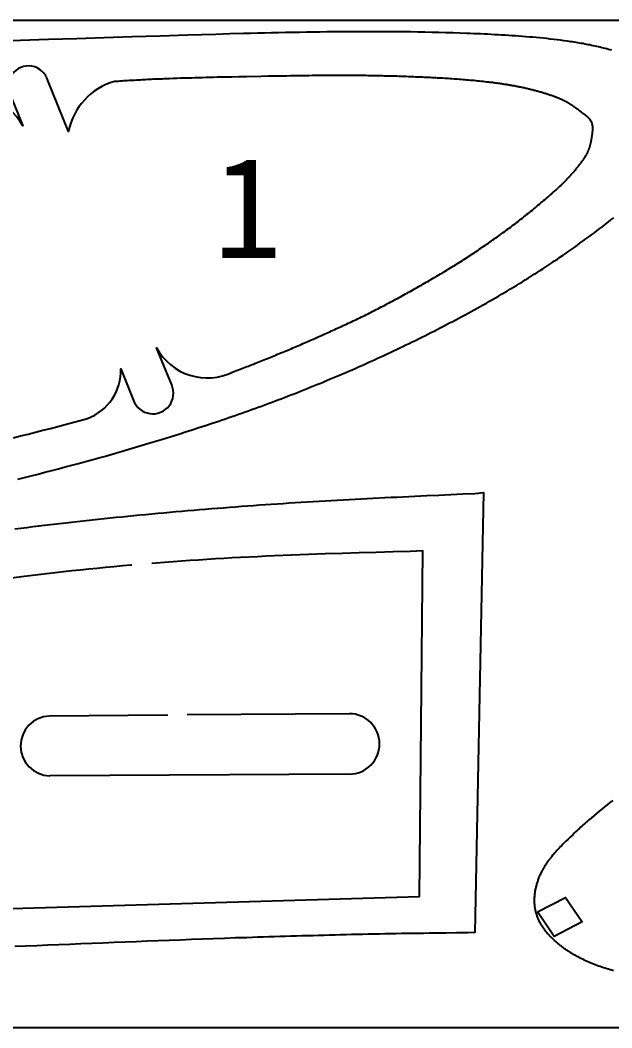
# Model space of a CAD drawing. Header units: millimetres. Extents: x 100 to 1723, y 75 to 1130.
# Drawn here: x 205.8 to 264.5, y 443.8 to 543.8 of the extents above; entities that cross this region are included whole.
import ezdxf

# ---------------------------------------------------------------- set-up
doc = ezdxf.new("R2010")
doc.units = ezdxf.units.MM
doc.layers.add('1.5mm轻木', color=30, linetype='Continuous')
doc.styles.add('样式_4', font='txt', dxfattribs={"height": 10})

msp = doc.modelspace()

# ---------------------------------------------------------------- linework, layer by layer
msp.add_lwpolyline([(1101.18, 543.81), (1100.7, 443.81), (100.7, 443.81), (100.7, 543.81), (1100.7, 543.81)])
at = {"layer": '1.5mm轻木'}
msp.add_line((238.5, 468.99), (208.78, 468.83), dxfattribs=at)
at = {"layer": '1.5mm轻木', "lineweight": 25}
for points in [[(264.56, 540.82), (264.39, 540.87), (264.23, 540.91), (264.06, 540.96), (263.89, 541), (263.73, 541.04), (263.56, 541.08), (263.39, 541.12), (263.22, 541.16), (263.05, 541.2), (262.88, 541.24), (262.71, 541.28), (262.54, 541.31), (262.37, 541.35), (262.2, 541.38), (262.03, 541.41), (261.86, 541.44), (261.69, 541.48), (261.52, 541.51), (261.35, 541.54), (261.18, 541.56), (261.01, 541.59), (260.84, 541.62), (260.66, 541.65), (260.49, 541.67), (260.32, 541.7), (260.15, 541.72), (259.81, 541.77), (259.46, 541.82), (259.12, 541.86), (258.78, 541.9), (258.43, 541.94), (258.09, 541.98), (257.74, 542.02), (257.4, 542.05), (257.05, 542.08), (256.71, 542.11), (256.37, 542.14), (256.02, 542.17), (255.68, 542.2), (255.33, 542.22), (254.99, 542.25), (254.64, 542.27), (254.3, 542.29), (253.95, 542.31), (253.61, 542.33), (253.26, 542.35), (252.91, 542.37), (252.57, 542.39), (252.22, 542.41), (251.88, 542.42), (251.53, 542.44), (251.19, 542.45), (250.84, 542.47), (250.5, 542.48), (250.15, 542.5), (249.46, 542.52), (248.77, 542.54), (248.08, 542.57), (247.38, 542.58), (246.69, 542.6), (246, 542.62), (245.31, 542.63), (244.62, 542.64), (243.93, 542.65), (243.23, 542.65), (242.54, 542.66), (241.85, 542.66), (241.16, 542.67), (240.47, 542.67), (239.77, 542.67), (239.08, 542.66), (238.39, 542.66), (237.7, 542.65), (237.01, 542.65), (236.31, 542.64), (235.62, 542.63), (234.93, 542.62), (234.24, 542.61), (233.55, 542.6), (232.85, 542.59), (232.16, 542.58), (231.47, 542.56), (230.78, 542.55), (230.09, 542.53), (229.4, 542.51), (228.71, 542.5), (228.01, 542.48), (226.63, 542.44), (225.25, 542.4), (223.86, 542.36), (222.48, 542.32), (219.72, 542.24), (216.95, 542.15), (214.18, 542.06), (211.42, 541.97), (208.65, 541.88), (205.89, 541.79), (203.12, 541.7)], [(205.61, 498.26), (206.28, 498.43), (206.95, 498.6), (207.63, 498.77), (208.3, 498.94), (208.97, 499.11), (209.63, 499.29), (210.3, 499.47), (210.97, 499.64), (211.64, 499.82), (212.31, 500.01), (212.97, 500.19), (213.64, 500.38), (214.31, 500.56), (214.97, 500.75), (215.64, 500.94), (216.3, 501.14), (216.97, 501.33), (217.63, 501.53), (218.29, 501.73), (218.95, 501.93), (219.62, 502.13), (220.28, 502.33), (220.94, 502.54), (221.6, 502.74), (222.26, 502.95), (222.92, 503.16), (223.57, 503.38), (224.23, 503.59), (224.89, 503.81), (225.22, 503.92), (225.54, 504.03), (225.87, 504.14), (226.2, 504.25), (226.53, 504.37), (226.85, 504.48), (227.18, 504.59), (227.51, 504.7), (227.83, 504.82), (228.16, 504.93), (228.49, 505.05), (228.81, 505.17), (229.14, 505.28), (229.46, 505.4), (229.79, 505.52), (230.11, 505.64), (230.44, 505.76), (230.76, 505.88), (231.09, 506), (231.41, 506.12), (231.73, 506.24), (232.06, 506.37), (232.38, 506.49), (232.7, 506.62), (233.02, 506.74), (233.35, 506.87), (233.67, 507), (233.99, 507.12), (234.31, 507.25), (234.63, 507.38), (234.95, 507.51), (235.27, 507.64), (235.59, 507.77), (235.91, 507.9), (236.23, 508.04), (236.55, 508.17), (236.87, 508.31), (237.19, 508.44), (237.51, 508.58), (237.83, 508.71), (238.14, 508.85), (238.46, 508.99), (238.78, 509.12), (239.09, 509.26), (239.41, 509.4), (239.73, 509.54), (240.04, 509.69), (240.36, 509.83), (240.67, 509.97), (240.99, 510.11), (241.3, 510.26), (241.62, 510.4), (241.93, 510.55), (242.25, 510.69), (242.56, 510.84), (242.87, 510.99), (243.19, 511.13), (243.5, 511.28), (243.81, 511.43), (244.12, 511.58), (244.43, 511.73), (244.74, 511.88), (245.06, 512.03), (245.37, 512.19), (245.68, 512.34), (245.99, 512.5), (246.29, 512.65), (246.6, 512.81), (246.91, 512.96), (247.22, 513.12), (247.53, 513.28), (247.84, 513.44), (248.14, 513.6), (248.45, 513.76), (248.76, 513.92), (249.06, 514.08), (249.37, 514.24), (249.67, 514.4), (249.98, 514.57), (250.28, 514.73), (250.58, 514.9), (250.89, 515.07), (251.19, 515.23), (251.49, 515.4), (251.79, 515.57), (252.1, 515.74), (252.4, 515.91), (252.7, 516.09), (253, 516.26), (253.3, 516.43), (253.59, 516.61), (253.89, 516.78), (254.19, 516.96), (254.49, 517.14), (254.78, 517.31), (255.08, 517.49), (255.37, 517.67), (255.67, 517.86), (255.96, 518.04), (256.26, 518.22), (256.55, 518.41), (256.84, 518.59), (257.13, 518.78), (257.42, 518.96), (257.71, 519.15), (258, 519.34), (258.29, 519.53), (258.58, 519.72), (258.87, 519.92), (259.15, 520.11), (259.44, 520.31), (259.72, 520.5), (260.01, 520.7), (260.29, 520.9), (260.58, 521.09), (260.86, 521.29), (261.14, 521.49), (261.42, 521.7), (261.7, 521.9), (261.98, 522.1), (262.26, 522.31), (262.54, 522.51), (262.82, 522.72), (263.09, 522.93), (263.37, 523.14), (263.64, 523.35), (263.92, 523.56), (264.19, 523.77), (264.46, 523.99), (264.73, 524.2)], [(205.31, 493.34), (205.9, 493.41), (206.5, 493.48), (207.09, 493.55), (207.68, 493.63), (208.27, 493.7), (208.86, 493.77), (209.45, 493.83), (210.04, 493.9), (210.63, 493.97), (211.22, 494.04), (211.81, 494.1), (212.4, 494.17), (212.99, 494.23), (213.58, 494.29), (214.18, 494.35), (214.77, 494.42), (215.36, 494.48), (215.95, 494.54), (216.54, 494.6), (217.13, 494.65), (217.73, 494.71), (218.32, 494.77), (218.91, 494.82), (219.5, 494.88), (220.09, 494.93), (220.69, 494.99), (221.28, 495.04), (221.87, 495.09), (222.46, 495.14), (223.06, 495.19), (223.65, 495.24), (224.24, 495.29), (224.83, 495.34), (225.43, 495.39), (226.02, 495.43), (226.61, 495.48), (227.21, 495.52), (227.8, 495.57), (228.39, 495.61), (228.98, 495.66), (229.58, 495.7), (230.17, 495.74), (230.76, 495.78), (231.36, 495.82), (231.95, 495.86), (232.54, 495.9), (233.14, 495.94), (233.73, 495.98), (234.32, 496.01), (234.92, 496.05), (235.51, 496.08), (236.1, 496.12), (236.7, 496.15), (237.29, 496.19), (237.89, 496.22), (238.48, 496.25), (239.07, 496.28), (239.67, 496.32), (240.26, 496.35), (240.85, 496.38), (241.45, 496.41), (242.04, 496.44), (242.64, 496.47), (243.23, 496.49), (243.82, 496.52), (244.42, 496.55), (245.01, 496.58), (245.6, 496.61), (246.2, 496.63), (247.39, 496.69), (248.57, 496.74), (249.76, 496.79), (250.95, 496.84), (251.83, 496.94), (250.94, 453.26), (250.25, 453.24), (249.15, 453.23), (248.06, 453.22), (247.51, 453.21), (246.96, 453.2), (246.41, 453.2), (245.86, 453.19), (245.31, 453.18), (244.77, 453.17), (244.22, 453.17), (243.67, 453.16), (243.12, 453.15), (242.57, 453.14), (242.02, 453.13), (241.48, 453.12), (240.93, 453.11), (240.38, 453.1), (239.83, 453.08), (239.28, 453.07), (238.73, 453.06), (238.19, 453.05), (237.64, 453.03), (237.09, 453.02), (236.54, 453.01), (235.99, 452.99), (235.44, 452.98), (234.9, 452.96), (234.35, 452.95), (233.8, 452.93), (233.25, 452.92), (232.7, 452.9), (232.15, 452.88), (231.61, 452.87), (231.06, 452.85), (230.51, 452.83), (229.96, 452.82), (229.41, 452.8), (228.32, 452.76), (227.22, 452.73), (226.12, 452.69), (225.03, 452.65), (223.93, 452.61), (222.83, 452.57), (221.74, 452.53), (220.64, 452.49), (219.54, 452.45), (218.45, 452.41), (217.35, 452.36), (216.26, 452.32), (215.16, 452.28), (214.06, 452.23), (212.97, 452.19), (211.87, 452.14), (210.78, 452.1), (209.68, 452.05), (208.58, 452.01), (207.49, 451.96), (206.39, 451.91), (205.3, 451.87)], [(202.7, 455.58), (245.46, 456.85), (245.81, 491.16), (244.53, 491.09), (242.84, 491.05), (241.16, 491), (239.48, 490.95), (237.8, 490.9), (236.12, 490.85), (234.44, 490.79), (232.76, 490.72), (231.08, 490.65), (230.24, 490.61), (229.4, 490.57), (228.56, 490.53), (227.72, 490.49), (226.88, 490.44), (226.04, 490.4), (225.21, 490.35), (224.37, 490.29), (223.53, 490.24), (222.69, 490.19), (221.85, 490.13), (221.01, 490.07), (220.17, 490), (219.34, 489.94), (218.92, 489.9)], [(216.93, 489.73), (216.82, 489.73), (215.99, 489.65), (215.15, 489.57), (214.31, 489.49), (213.48, 489.41), (212.64, 489.32), (211.8, 489.24), (210.97, 489.15), (210.13, 489.05), (209.3, 488.96), (208.46, 488.86), (207.63, 488.76), (206.79, 488.66), (205.96, 488.56), (204.29, 488.35)], [(264.63, 466.39), (264.36, 466.18), (264.09, 465.96), (263.82, 465.74), (263.55, 465.52), (263.28, 465.3), (263.02, 465.08), (262.75, 464.86), (262.49, 464.63), (262.23, 464.41), (262.1, 464.29), (261.97, 464.18), (261.84, 464.06), (261.71, 463.95), (261.58, 463.83), (261.45, 463.72), (261.33, 463.6), (261.2, 463.48), (261.07, 463.37), (260.95, 463.25), (260.82, 463.13), (260.7, 463.01), (260.45, 462.77), (260.2, 462.53), (259.95, 462.29), (259.82, 462.17), (259.7, 462.04), (259.58, 461.92), (259.46, 461.8), (259.34, 461.67), (259.22, 461.55), (259.1, 461.42), (258.98, 461.29), (258.87, 461.16), (258.75, 461.03), (258.7, 460.96), (258.64, 460.9), (258.59, 460.83), (258.53, 460.76), (258.48, 460.7), (258.42, 460.63), (258.37, 460.56), (258.32, 460.49), (258.27, 460.42), (258.21, 460.35), (258.16, 460.28), (258.11, 460.21), (258.07, 460.14), (258.02, 460.06), (257.97, 459.99), (257.92, 459.92), (257.88, 459.84), (257.83, 459.77), (257.79, 459.7), (257.74, 459.62), (257.7, 459.54), (257.66, 459.47), (257.61, 459.39), (257.57, 459.31), (257.53, 459.23), (257.5, 459.15), (257.46, 459.07), (257.42, 458.99), (257.38, 458.91), (257.35, 458.83), (257.32, 458.75), (257.28, 458.66), (257.25, 458.58), (257.22, 458.5), (257.19, 458.41), (257.16, 458.33), (257.13, 458.24), (257.11, 458.16), (257.08, 458.07), (257.06, 457.98), (257.03, 457.9), (257.01, 457.81), (256.99, 457.72), (256.97, 457.64), (256.95, 457.55), (256.94, 457.46), (256.92, 457.37), (256.91, 457.29), (256.9, 457.2), (256.88, 457.11), (256.87, 457.02), (256.86, 456.93), (256.86, 456.85), (256.85, 456.76), (256.85, 456.67), (256.84, 456.58), (256.84, 456.49), (256.84, 456.41), (256.84, 456.32), (256.85, 456.23), (256.85, 456.15), (256.86, 456.06), (256.86, 455.97), (256.87, 455.89), (256.88, 455.8), (256.9, 455.72), (256.91, 455.63), (256.93, 455.55), (256.94, 455.46), (256.96, 455.38), (256.98, 455.3), (257.01, 455.21), (257.03, 455.13), (257.06, 455.05), (257.09, 454.97), (257.11, 454.89), (257.15, 454.81), (257.18, 454.73), (257.21, 454.65), (257.25, 454.57), (257.28, 454.49), (257.32, 454.42), (257.36, 454.34), (257.4, 454.26), (257.45, 454.19), (257.49, 454.11), (257.54, 454.04), (257.58, 453.96), (257.63, 453.89), (257.68, 453.82), (257.73, 453.75), (257.78, 453.67), (257.83, 453.6), (257.88, 453.53), (257.94, 453.46), (257.99, 453.39), (258.05, 453.32), (258.11, 453.26), (258.16, 453.19), (258.22, 453.12), (258.28, 453.05), (258.34, 452.99), (258.4, 452.92), (258.47, 452.86), (258.53, 452.8), (258.59, 452.73), (258.66, 452.67), (258.72, 452.61), (258.79, 452.55), (258.85, 452.49), (258.92, 452.43), (258.99, 452.37), (259.06, 452.31), (259.12, 452.25), (259.19, 452.19), (259.26, 452.14), (259.33, 452.08), (259.4, 452.02), (259.47, 451.97), (259.54, 451.91), (259.61, 451.86), (259.68, 451.81), (259.76, 451.76), (259.83, 451.7), (259.9, 451.65), (259.97, 451.6), (260.04, 451.55), (260.12, 451.51), (260.19, 451.46), (260.26, 451.41), (260.34, 451.36), (260.41, 451.32), (260.48, 451.27), (260.56, 451.22), (260.63, 451.18), (260.71, 451.13), (260.78, 451.09), (260.86, 451.05), (260.93, 451.01), (261.01, 450.96), (261.16, 450.88), (261.32, 450.8), (261.47, 450.72), (261.63, 450.65), (261.78, 450.57), (261.94, 450.5), (262.1, 450.43), (262.26, 450.36), (262.41, 450.29), (262.57, 450.23), (262.73, 450.16), (262.9, 450.1), (263.06, 450.04), (263.22, 449.98), (263.38, 449.92), (263.55, 449.87), (263.71, 449.81), (263.87, 449.76), (264.04, 449.71), (264.2, 449.66), (264.37, 449.61), (264.53, 449.56), (264.7, 449.51)]]:
    msp.add_lwpolyline(points, dxfattribs=at)
msp.add_lwpolyline([(205.16, 502.37), (205.89, 502.55), (206.63, 502.74), (207.37, 502.92), (208.1, 503.11), (208.84, 503.3), (209.57, 503.49), (210.31, 503.69), (211.04, 503.89), (211.78, 504.09), (212.51, 504.29, 0.32665), (215.82, 509.22), (217.09, 506.08, 1.02875), (220.88, 507.61), (219.37, 511.31, 0.40295), (226.98, 508.91), (227.15, 508.97), (227.32, 509.04), (227.49, 509.1), (227.66, 509.17), (227.83, 509.23), (228, 509.3), (228.17, 509.36), (228.34, 509.43), (228.51, 509.49), (228.68, 509.56), (228.85, 509.63), (229.02, 509.69), (229.19, 509.76), (229.36, 509.83), (229.53, 509.89), (229.7, 509.96), (229.87, 510.03), (230.03, 510.1), (230.2, 510.17), (230.37, 510.23), (230.54, 510.3), (230.71, 510.37), (230.88, 510.44), (231.05, 510.51), (231.22, 510.58), (231.38, 510.65), (231.55, 510.72), (231.72, 510.79), (231.89, 510.86), (232.06, 510.93), (232.22, 511), (232.39, 511.07), (232.56, 511.14), (232.73, 511.21), (232.9, 511.29), (233.06, 511.36), (233.23, 511.43), (233.4, 511.5), (233.57, 511.57), (233.73, 511.64), (233.9, 511.72), (234.07, 511.79), (234.23, 511.86), (234.4, 511.93), (234.57, 512.01), (234.74, 512.08), (234.9, 512.15), (235.07, 512.23), (235.4, 512.38), (235.74, 512.52), (236.07, 512.67), (236.23, 512.75), (236.4, 512.82), (236.57, 512.89), (236.73, 512.97), (236.9, 513.04), (237.07, 513.12), (237.23, 513.2), (237.4, 513.27), (237.56, 513.35), (237.73, 513.42), (237.89, 513.5), (238.06, 513.58), (238.22, 513.65), (238.39, 513.73), (238.55, 513.81), (238.72, 513.89), (238.88, 513.96), (239.05, 514.04), (239.21, 514.12), (239.38, 514.2), (239.54, 514.28), (239.7, 514.36), (239.87, 514.44), (240.03, 514.52), (240.19, 514.6), (240.36, 514.68), (240.52, 514.77), (240.68, 514.85), (240.85, 514.93), (241.01, 515.01), (241.17, 515.1), (241.33, 515.18), (241.49, 515.26), (241.66, 515.35), (241.82, 515.43), (241.98, 515.51), (242.14, 515.6), (242.3, 515.68), (242.46, 515.77), (242.62, 515.86), (242.78, 515.94), (242.94, 516.03), (243.11, 516.11), (243.27, 516.2), (243.43, 516.29), (243.59, 516.37), (243.75, 516.46), (243.91, 516.55), (244.07, 516.64), (244.23, 516.73), (244.38, 516.81), (244.54, 516.9), (244.7, 516.99), (244.86, 517.08), (245.02, 517.17), (245.18, 517.26), (245.34, 517.35), (245.5, 517.44), (245.66, 517.53), (245.81, 517.62), (245.97, 517.71), (246.13, 517.8), (246.29, 517.89), (246.45, 517.98), (246.6, 518.07), (246.76, 518.17), (246.92, 518.26), (247.07, 518.35), (247.23, 518.44), (247.39, 518.54), (247.54, 518.63), (247.7, 518.72), (247.86, 518.82), (248.01, 518.91), (248.17, 519.01), (248.32, 519.1), (248.48, 519.2), (248.63, 519.29), (248.79, 519.39), (248.94, 519.48), (249.1, 519.58), (249.25, 519.68), (249.41, 519.77), (249.56, 519.87), (249.72, 519.97), (249.87, 520.07), (250.02, 520.17), (250.18, 520.26), (250.33, 520.36), (250.48, 520.46), (250.63, 520.56), (250.79, 520.66), (250.94, 520.76), (251.09, 520.86), (251.24, 520.97), (251.39, 521.07), (251.54, 521.17), (251.69, 521.27), (251.85, 521.37), (252, 521.48), (252.15, 521.58), (252.3, 521.68), (252.45, 521.79), (252.59, 521.89), (252.74, 522), (252.89, 522.1), (253.04, 522.21), (253.19, 522.31), (253.34, 522.42), (253.49, 522.53), (253.63, 522.63), (253.78, 522.74), (253.93, 522.85), (254.07, 522.96), (254.22, 523.06), (254.37, 523.17), (254.51, 523.28), (254.66, 523.39), (254.8, 523.5), (254.95, 523.61), (255.09, 523.72), (255.24, 523.84), (255.38, 523.95), (255.52, 524.06), (255.67, 524.17), (255.81, 524.29), (255.95, 524.4), (256.09, 524.51), (256.24, 524.63), (256.38, 524.74), (256.52, 524.86), (256.66, 524.97), (256.8, 525.09), (256.94, 525.2), (257.08, 525.32), (257.22, 525.44), (257.36, 525.55), (257.5, 525.67), (257.64, 525.79), (257.78, 525.91), (257.92, 526.03), (258.06, 526.14), (258.19, 526.26), (258.33, 526.38), (258.4, 526.44), (258.47, 526.5), (258.54, 526.56), (258.61, 526.62), (258.67, 526.68), (258.74, 526.74), (258.81, 526.81), (258.88, 526.87), (258.95, 526.93), (259.01, 526.99), (259.08, 527.05), (259.15, 527.11), (259.21, 527.17), (259.28, 527.24), (259.35, 527.3), (259.41, 527.36), (259.48, 527.42), (259.55, 527.49), (259.61, 527.55), (259.68, 527.61), (259.74, 527.68), (259.81, 527.74), (259.87, 527.8), (259.94, 527.87), (260, 527.93), (260.07, 528), (260.13, 528.06), (260.19, 528.13), (260.25, 528.19), (260.32, 528.26), (260.38, 528.33), (260.44, 528.39), (260.5, 528.46), (260.56, 528.53), (260.62, 528.6), (260.68, 528.67), (260.74, 528.73), (260.8, 528.8), (260.86, 528.87), (260.92, 528.94), (260.98, 529.01), (261.03, 529.08), (261.09, 529.15), (261.15, 529.22), (261.21, 529.3), (261.26, 529.37), (261.32, 529.44), (261.38, 529.51), (261.43, 529.58), (261.49, 529.66), (261.55, 529.73), (261.57, 529.77), (261.6, 529.8), (261.63, 529.84), (261.66, 529.88), (261.68, 529.92), (261.71, 529.95), (261.74, 529.99), (261.76, 530.03), (261.79, 530.07), (261.81, 530.1), (261.84, 530.14), (261.86, 530.18), (261.89, 530.22), (261.91, 530.26), (261.94, 530.3), (261.96, 530.33), (261.98, 530.37), (262.01, 530.41), (262.03, 530.45), (262.05, 530.49), (262.07, 530.53), (262.09, 530.57), (262.12, 530.61), (262.14, 530.65), (262.15, 530.69), (262.17, 530.73), (262.19, 530.77), (262.21, 530.81), (262.23, 530.86), (262.24, 530.9), (262.26, 530.94), (262.28, 530.98), (262.29, 531.02), (262.31, 531.06), (262.32, 531.11), (262.34, 531.15), (262.35, 531.19), (262.36, 531.23), (262.38, 531.28), (262.39, 531.32), (262.4, 531.36), (262.41, 531.41), (262.42, 531.45), (262.43, 531.5), (262.44, 531.54), (262.45, 531.58), (262.46, 531.63), (262.47, 531.67), (262.48, 531.72), (262.49, 531.76), (262.5, 531.81), (262.51, 531.85), (262.52, 531.9), (262.53, 531.95), (262.54, 531.99), (262.54, 532.04), (262.55, 532.08), (262.56, 532.13), (262.57, 532.18), (262.57, 532.22), (262.58, 532.27), (262.59, 532.32), (262.6, 532.36), (262.6, 532.41), (262.61, 532.46), (262.62, 532.51), (262.62, 532.55), (262.63, 532.6), (262.63, 532.65), (262.64, 532.7), (262.64, 532.75), (262.65, 532.79), (262.65, 532.84), (262.65, 532.86), (262.66, 532.89), (262.66, 532.91), (262.66, 532.93), (262.66, 532.96), (262.66, 532.98), (262.66, 533), (262.66, 533.03), (262.66, 533.05), (262.66, 533.07), (262.66, 533.1), (262.66, 533.12), (262.66, 533.14), (262.66, 533.17), (262.66, 533.19), (262.66, 533.21), (262.65, 533.23), (262.65, 533.26), (262.65, 533.28), (262.65, 533.3), (262.64, 533.32), (262.64, 533.35), (262.64, 533.37), (262.63, 533.39), (262.63, 533.41), (262.63, 533.43), (262.62, 533.45), (262.62, 533.47), (262.61, 533.5), (262.61, 533.52), (262.6, 533.54), (262.59, 533.56), (262.59, 533.58), (262.58, 533.6), (262.57, 533.62), (262.56, 533.64), (262.55, 533.66), (262.55, 533.68), (262.54, 533.7), (262.53, 533.72), (262.52, 533.74), (262.51, 533.76), (262.5, 533.78), (262.49, 533.79), (262.47, 533.81), (262.46, 533.83), (262.45, 533.85), (262.44, 533.87), (262.43, 533.89), (262.41, 533.9), (262.4, 533.92), (262.39, 533.94), (262.37, 533.96), (262.36, 533.97), (262.35, 533.99), (262.33, 534.01), (262.32, 534.02), (262.3, 534.04), (262.29, 534.06), (262.27, 534.08), (262.25, 534.09), (262.24, 534.11), (262.22, 534.12), (262.21, 534.14), (262.19, 534.16), (262.17, 534.17), (262.16, 534.19), (262.14, 534.2), (262.12, 534.22), (262.1, 534.24), (262.09, 534.25), (262.07, 534.27), (262.05, 534.28), (262.03, 534.3), (262, 534.33), (261.96, 534.36), (261.92, 534.39), (261.88, 534.42), (261.85, 534.45), (261.81, 534.48), (261.77, 534.51), (261.73, 534.53), (261.65, 534.59), (261.58, 534.65), (261.54, 534.68), (261.5, 534.7), (261.46, 534.73), (261.42, 534.76), (261.39, 534.79), (261.35, 534.82), (261.27, 534.87), (261.2, 534.93), (261.12, 534.98), (261.05, 535.04), (260.98, 535.09), (260.9, 535.14), (260.87, 535.17), (260.83, 535.2), (260.79, 535.22), (260.75, 535.25), (260.72, 535.27), (260.68, 535.3), (260.64, 535.33), (260.61, 535.35), (260.57, 535.38), (260.53, 535.4), (260.49, 535.42), (260.46, 535.45), (260.42, 535.47), (260.38, 535.5), (260.34, 535.52), (260.31, 535.54), (260.27, 535.57), (260.23, 535.59), (260.19, 535.61), (260.15, 535.63), (260.11, 535.66), (260.07, 535.68), (260.03, 535.7), (259.99, 535.72), (259.95, 535.74), (259.91, 535.76), (259.87, 535.78), (259.83, 535.8), (259.79, 535.82), (259.75, 535.84), (259.71, 535.86), (259.67, 535.88), (259.63, 535.9), (259.59, 535.92), (259.55, 535.94), (259.51, 535.96), (259.46, 535.98), (259.42, 536), (259.38, 536.01), (259.34, 536.03), (259.3, 536.05), (259.25, 536.07), (259.21, 536.08), (259.17, 536.1), (259.13, 536.12), (259.08, 536.13), (259.04, 536.15), (259, 536.17), (258.95, 536.18), (258.91, 536.2), (258.87, 536.21), (258.83, 536.23), (258.74, 536.26), (258.65, 536.29), (258.57, 536.32), (258.48, 536.35), (258.39, 536.38), (258.3, 536.41), (258.22, 536.44), (258.13, 536.47), (258.04, 536.49), (257.95, 536.52), (257.87, 536.55), (257.78, 536.57), (257.69, 536.6), (257.6, 536.63), (257.52, 536.65), (257.43, 536.68), (257.34, 536.7), (257.25, 536.73), (257.16, 536.75), (257.08, 536.77), (256.99, 536.8), (256.9, 536.82), (256.81, 536.84), (256.73, 536.87), (256.64, 536.89), (256.55, 536.91), (256.46, 536.93), (256.37, 536.95), (256.28, 536.98), (256.2, 537), (256.11, 537.02), (256.02, 537.04), (255.93, 537.06), (255.84, 537.08), (255.75, 537.1), (255.66, 537.12), (255.57, 537.13), (255.49, 537.15), (255.4, 537.17), (255.31, 537.19), (255.22, 537.21), (255.13, 537.22), (255.04, 537.24), (254.95, 537.26), (254.86, 537.28), (254.77, 537.29), (254.68, 537.31), (254.59, 537.32), (254.5, 537.34), (254.41, 537.36), (254.32, 537.37), (254.23, 537.39), (254.14, 537.4), (254.05, 537.42), (253.96, 537.43), (253.87, 537.44), (253.78, 537.46), (253.69, 537.47), (253.6, 537.48), (253.51, 537.5), (253.42, 537.51), (253.33, 537.52), (253.24, 537.54), (253.15, 537.55), (253.06, 537.56), (252.97, 537.57), (252.88, 537.59), (252.79, 537.6), (252.7, 537.61), (252.61, 537.62), (252.52, 537.63), (252.43, 537.64), (252.34, 537.65), (252.25, 537.66), (252.15, 537.67), (251.97, 537.69), (251.79, 537.71), (251.61, 537.73), (251.43, 537.75), (251.25, 537.77), (251.07, 537.79), (250.88, 537.81), (250.7, 537.82), (250.52, 537.84), (250.34, 537.86), (250.16, 537.87), (249.98, 537.89), (249.79, 537.9), (249.61, 537.92), (249.43, 537.93), (249.25, 537.94), (249.07, 537.96), (248.89, 537.97), (248.7, 537.98), (248.52, 538), (248.34, 538.01), (248.16, 538.02), (247.98, 538.03), (247.79, 538.04), (247.61, 538.05), (247.43, 538.06), (247.25, 538.07), (247.07, 538.08), (246.88, 538.09), (246.7, 538.1), (246.52, 538.11), (246.34, 538.12), (246.16, 538.13), (245.97, 538.13), (245.79, 538.14), (245.61, 538.15), (245.43, 538.16), (245.25, 538.17), (245.06, 538.17), (244.88, 538.18), (244.7, 538.19), (244.52, 538.2), (244.34, 538.2), (244.15, 538.21), (243.97, 538.21), (243.79, 538.22), (243.61, 538.23), (243.43, 538.23), (243.24, 538.24), (243.06, 538.24), (242.88, 538.25), (242.7, 538.25), (242.52, 538.26), (242.33, 538.26), (242.15, 538.27), (241.97, 538.27), (241.79, 538.28), (241.6, 538.28), (241.42, 538.28), (241.24, 538.29), (241.06, 538.29), (240.88, 538.29), (240.69, 538.3), (240.51, 538.3), (240.33, 538.3), (240.15, 538.31), (239.96, 538.31), (239.78, 538.31), (239.6, 538.31), (239.42, 538.31), (239.24, 538.32), (239.05, 538.32), (238.87, 538.32), (238.69, 538.32), (238.51, 538.32), (238.32, 538.32), (238.14, 538.32), (237.96, 538.32), (237.78, 538.32), (237.6, 538.32), (237.41, 538.32), (237.23, 538.32), (237.05, 538.32), (236.68, 538.32), (236.32, 538.32), (235.96, 538.32), (235.59, 538.32), (235.23, 538.31), (234.86, 538.31), (234.5, 538.3), (234.13, 538.3), (233.77, 538.3), (233.4, 538.29), (233.04, 538.28), (232.68, 538.28), (232.31, 538.27), (231.95, 538.27), (231.58, 538.26), (231.22, 538.25), (230.49, 538.24), (229.76, 538.23), (228.3, 538.2), (227.57, 538.18), (226.85, 538.17), (226.48, 538.16), (226.12, 538.15), (225.75, 538.15), (225.39, 538.14), (225.02, 538.13), (224.66, 538.12), (224.29, 538.11), (223.93, 538.1), (223.57, 538.09), (223.2, 538.08), (222.84, 538.07), (222.47, 538.06), (222.11, 538.05), (221.75, 538.04), (221.38, 538.03), (221.02, 538.02), (220.65, 538), (220.29, 537.99), (220.11, 537.98), (219.92, 537.97), (219.74, 537.97), (219.56, 537.96), (219.38, 537.95), (219.2, 537.94), (219.01, 537.94), (218.83, 537.93), (218.65, 537.92), (218.47, 537.91), (218.29, 537.9), (218.1, 537.89), (217.92, 537.88), (217.74, 537.87), (217.56, 537.86), (217.38, 537.85), (217.19, 537.84), (217.01, 537.83), (216.83, 537.82), (216.65, 537.81), (216.47, 537.8), (216.28, 537.79), (216.1, 537.78), (215.92, 537.77), (215.74, 537.76), (215.56, 537.74), (215.38, 537.73), (215.19, 537.72, 0.28287), (210.65, 532.77), (208.59, 537.83, 1.1029), (204.89, 536.33), (206.11, 533.31, 0.2795), (198.66, 537.3)], format="xyb", dxfattribs=at)
at = {"layer": '1.5mm轻木'}
for points in [[(220.5, 474.84), (208.73, 474.75)], [(238.5, 474.99), (222.41, 474.86)]]:
    msp.add_lwpolyline(points, dxfattribs=at)
at = {"layer": '1.5mm轻木', "lineweight": 25}
msp.add_lwpolyline([(257.16, 455.31), (259.95, 456.76), (261.61, 454.34), (258.82, 452.89)], close=True, dxfattribs=at)
at = {"layer": '1.5mm轻木'}
for centre, radius, start, end in [((208.84, 471.79), 2.96, 92.0323, 268.8934), ((238.5, 471.99), 3, 270, 90)]:
    msp.add_arc(centre, radius, start, end, dxfattribs=at)

# ---------------------------------------------------------------- texts
at = {"layer": '1.5mm轻木', "insert": (205.01, 530.21), "char_height": 10, "width": 33.7794, "attachment_point": 1, "style": '样式_4'}
msp.add_mtext('\\pxt0,2,6;^I1', dxfattribs=at)

doc.saveas('drawing.dxf')
